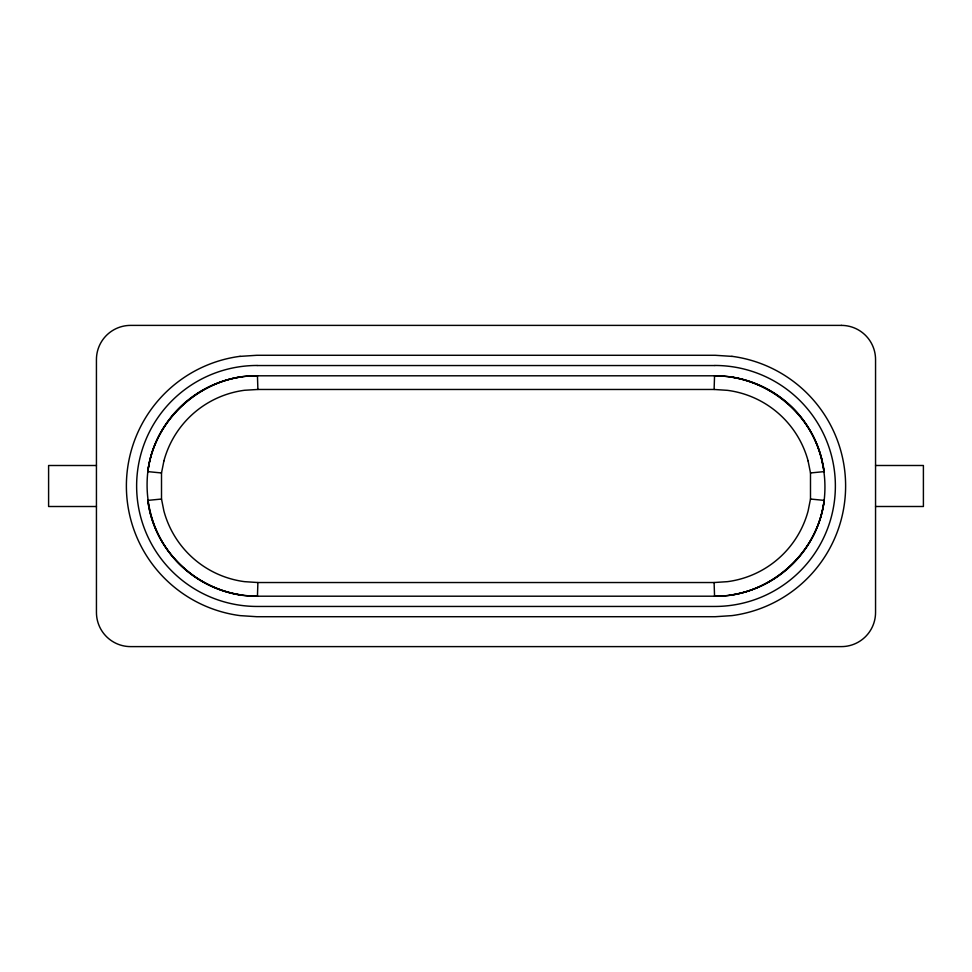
<?xml version="1.0" encoding="UTF-8"?>
<svg xmlns="http://www.w3.org/2000/svg" width="972" height="972" viewBox="0 0 972 972"><rect width="100%" height="100%" fill="white"/><g stroke="black" fill="none" stroke-linecap="round" stroke-linejoin="round"><path stroke-width="1.46" d="M808.109 461.032L810.49 472.963L810.49 499.037L808.109 510.968A96.52 96.52 0 0 1 727.481 581.657L714.104 582.532L257.896 582.532L257.446 596.201C226.476 596.164 195.98 582.58 175.239 559.58C153.71 535.937 144.196 503.241 147.841 471.614C154.147 418.215 203.683 374.9 257.446 375.8L714.554 375.8C763.591 375.338 809.712 411.035 821.571 458.626M163.891 460.959A96.52 96.52 0 0 1 244.519 390.27L257.896 389.468L714.104 389.468L714.554 375.8C743.58 375.86 772.205 387.621 792.812 408.094C816.942 431.993 828.095 466.791 824.159 500.386C817.853 553.785 768.317 597.1 714.554 596.201L257.446 596.201C203.646 597.185 154.026 553.858 147.841 500.386L161.51 499.037L161.51 472.963L163.891 461.032M161.51 472.963L147.841 471.614C154.026 418.142 203.646 374.815 257.446 375.8L257.896 389.468M810.49 499.037L824.159 500.386C817.974 553.858 768.354 597.185 714.554 596.201L714.104 582.532M810.49 472.963L824.159 471.614L821.571 458.65M240.048 356.384L256.778 355.29L715.222 355.29L731.952 356.384M257.118 365.545L714.882 365.545M96.447 465.503L48.6 465.503L48.6 506.509L96.447 506.509M875.553 465.491L923.4 465.491L923.4 506.497L875.553 506.497M714.104 389.468L727.481 390.343A96.52 96.52 0 0 1 808.109 460.959M257.896 582.532L244.519 581.657A96.52 96.52 0 0 1 163.891 510.968L161.51 499.037M824.159 500.386A110.213 110.213 0 0 1 729.267 595.241M729.267 376.686A110.213 110.213 0 0 1 824.159 471.554M714.882 365.472A120.492 120.492 0 0 1 835.373 485.964A120.492 120.492 0 0 1 714.882 606.455L257.118 606.455A120.492 120.492 0 0 1 136.627 485.964A120.492 120.492 0 0 1 257.118 365.472M731.952 356.323A130.77 130.77 0 0 1 731.952 615.616L715.222 616.71L256.778 616.71L240.048 615.616A130.77 130.77 0 0 1 240.048 356.323M242.733 595.241A110.213 110.213 0 0 1 147.841 500.386M147.841 471.554A110.213 110.213 0 0 1 242.733 376.686M841.388 325.389L130.613 325.389A34.178 34.178 0 0 0 96.435 359.567L96.447 612.433A34.166 34.166 0 0 0 130.613 646.611L841.388 646.611A34.166 34.166 0 0 0 875.553 612.433L875.553 359.567A34.166 34.166 0 0 0 841.388 325.389"/></g></svg>
